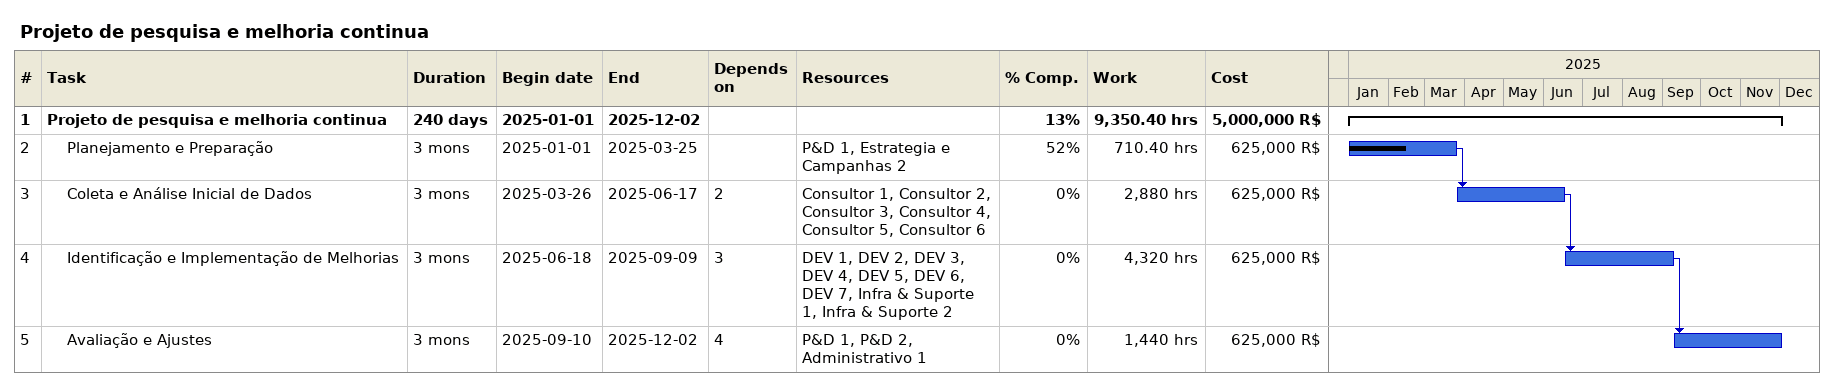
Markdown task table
Projeto de pesquisa e melhoria continua

| ID | Level | Task | Duration | Start | Finish | Predecessors | Resources | % complete | Work (h) | Cost (R$) |
|---|---|---|---|---|---|---|---|---|---|---|
| 1 | 1 | **Projeto de pesquisa e melhoria continua** | 240d | 2025-01-01 | 2025-12-02 |  |  | 13 | 9350.40 | 5000000 |
| 2 | 2 | Planejamento e Preparação | 3mo | 2025-01-01 | 2025-03-25 |  | P&D 1, Estrategia e Campanhas 2 | 52 | 710.40 | 625000 |
| 3 | 2 | Coleta e Análise Inicial de Dados | 3mo | 2025-03-26 | 2025-06-17 | 2 | Consultor 1, Consultor 2, Consultor 3, Consultor 4, Consultor 5, Consultor 6 | 0 | 2880 | 625000 |
| 4 | 2 | Identificação e Implementação de Melhorias | 3mo | 2025-06-18 | 2025-09-09 | 3 | DEV 1, DEV 2, DEV 3, DEV 4, DEV 5, DEV 6, DEV 7, Infra & Suporte 1, Infra & Suporte 2 | 0 | 4320 | 625000 |
| 5 | 2 | Avaliação e Ajustes | 3mo | 2025-09-10 | 2025-12-02 | 4 | P&D 1, P&D 2, Administrativo 1 | 0 | 1440 | 625000 |
